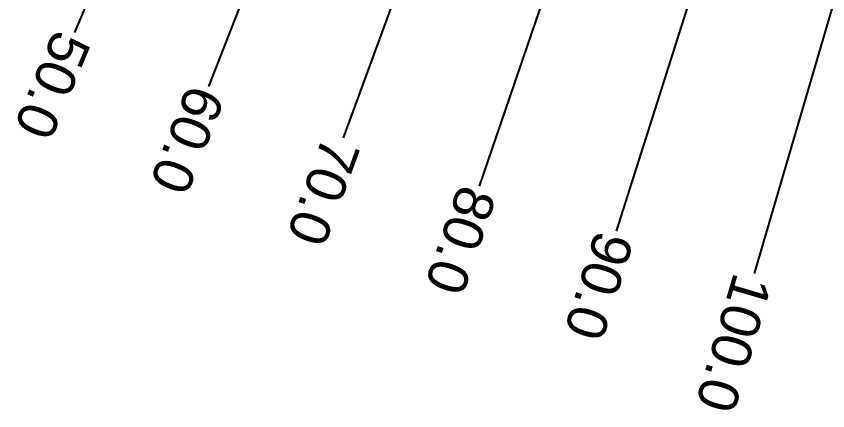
# Model space of a CAD drawing. Extents: x 525006 to 526161, y 9523532 to 9523885.
# Drawn here: x 525456.6 to 525517.8, y 9523552.4 to 9523582.2 of the extents above; entities that cross this region are included whole.
import ezdxf
from ezdxf.enums import TextEntityAlignment as Align

# ---------------------------------------------------------------- set-up
doc = ezdxf.new("R2010")
doc.units = 0
doc.layers.add('Route - Route de la corniche 1 - Tabulations', color=7, linetype='Continuous')
doc.layers.add('Route - Route de la corniche 1 - Textes - Tabulations', color=1, linetype='Continuous')
doc.styles.add('Affichages route', font='arial.ttf', dxfattribs={"height": 0.5})

msp = doc.modelspace()

# ---------------------------------------------------------------- linework, layer by layer
at = {"layer": 'Route - Route de la corniche 1 - Tabulations'}
for p, q in [((525480.308, 9523627.082), (525461.011, 9523580.956)), ((525489.37, 9523623.409), (525471.103, 9523576.865)), ((525498.51, 9523619.938), (525481.282, 9523573)), ((525507.726, 9523616.671), (525491.545, 9523569.362)), ((525517.012, 9523613.61), (525501.886, 9523565.953)), ((525526.364, 9523610.756), (525512.301, 9523562.774))]:
    msp.add_line(p, q, dxfattribs=at)

# ---------------------------------------------------------------- texts
at = {"layer": 'Route - Route de la corniche 1 - Textes - Tabulations', "style": 'Affichages route'}
for s, rotation, p in [('50.0', 247.29054, (525460.915, 9523580.725)), ('60.0', 248.56378, (525471.011, 9523576.633)), ('70.0', 249.83702, (525481.196, 9523572.765)), ('80.0', 251.11026, (525491.464, 9523569.125)), ('90.0', 252.3835, (525501.811, 9523565.715)), ('100.0', 253.65674, (525512.23, 9523562.535))]:
    msp.add_text(s, height=3, rotation=rotation, dxfattribs=at).set_placement(p, align=Align.MIDDLE_LEFT)

doc.saveas('drawing.dxf')
